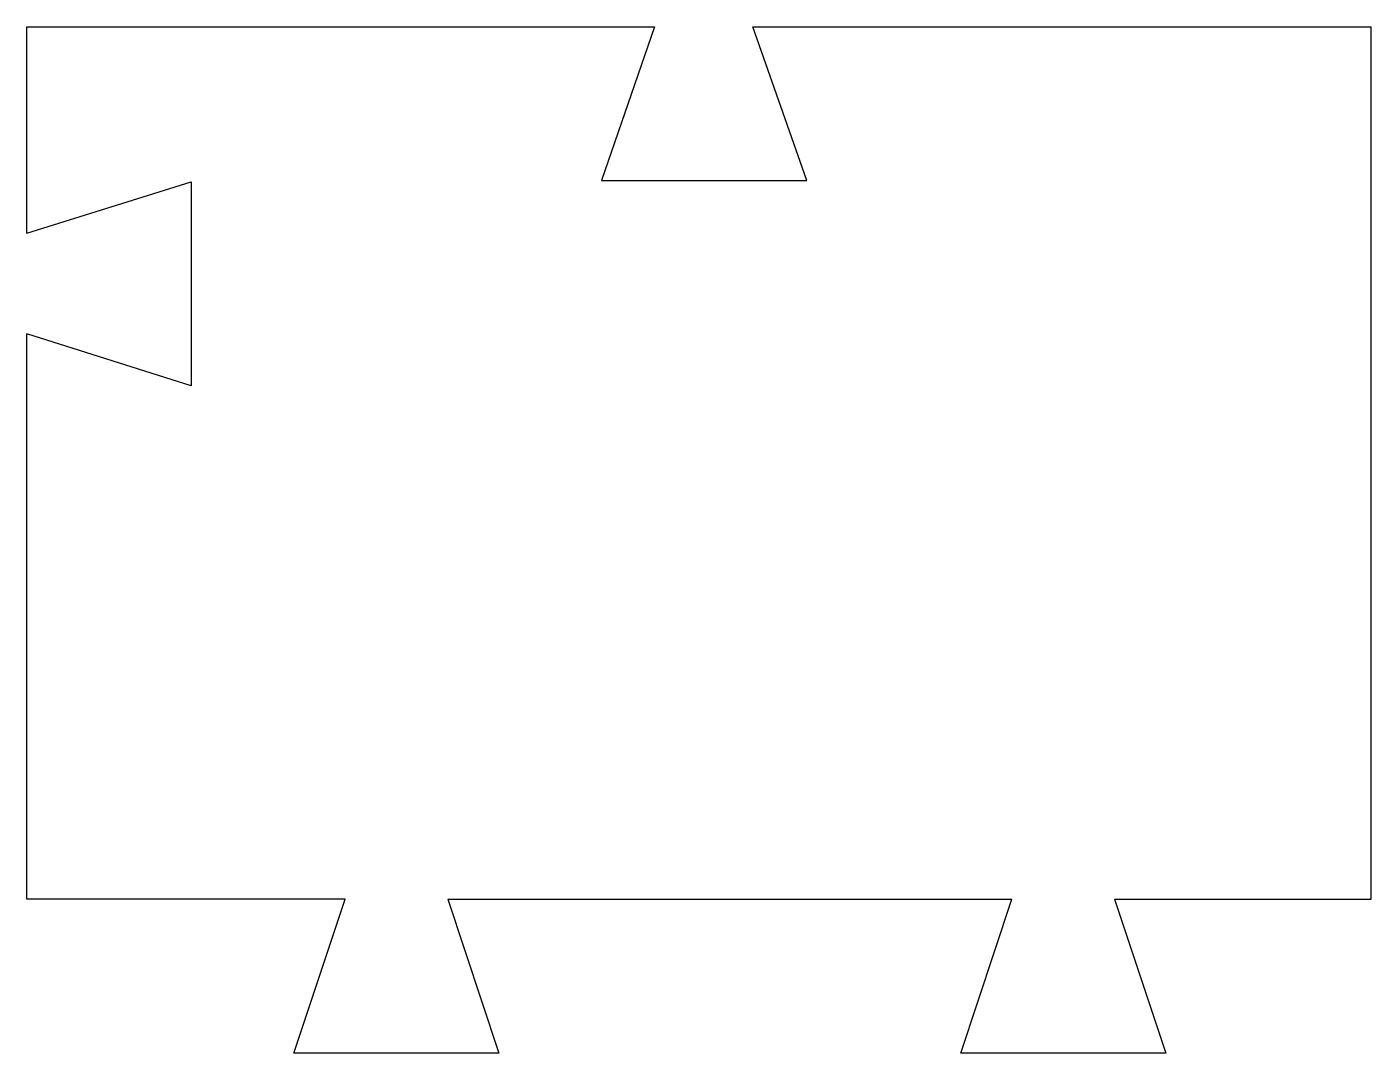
# Model space of a CAD drawing. Header units: centimetres. Extents: x 0 to 140, y -48 to 2.
# Drawn here: x 74.5 to 140, y -47.5 to 2.5 of the extents above; entities outside this region: 1.
import ezdxf

# ---------------------------------------------------------------- set-up
doc = ezdxf.new("R2010")
doc.units = ezdxf.units.CM
doc.header["$MEASUREMENT"] = 0
doc.layers.add('c311 v4_circuit v11', color=7, linetype='Continuous')

msp = doc.modelspace()

# ---------------------------------------------------------------- linework, layer by layer
at = {"layer": 'c311 v4_circuit v11'}
for p, q in [((74.495, -7.568), (74.495, 2.486)), ((74.495, 2.486), (105.08, 2.486)), ((105.08, 2.486), (102.5, -5)), ((112.5, -5), (109.872, 2.486)), ((109.872, 2.486), (140, 2.486)), ((140, -40), (140, 2.486)), ((74.495, -7.568), (82.5, -5.066)), ((82.5, -5.066), (82.5, -15)), ((102.5, -5), (112.5, -5)), ((74.495, -40), (74.495, -12.461)), ((82.5, -15), (74.495, -12.461)), ((90, -40), (74.495, -40)), ((87.5, -47.5), (90, -40)), ((95, -40), (122.5, -40)), ((95, -40), (97.5, -47.5)), ((120, -47.5), (122.5, -40)), ((127.5, -40), (140, -40)), ((127.5, -40), (130, -47.5)), ((127.5, -40), (130, -47.5)), ((97.5, -47.5), (87.5, -47.5)), ((130, -47.5), (120, -47.5))]:
    msp.add_line(p, q, dxfattribs=at)
msp.add_point((0, 0), dxfattribs=at)

doc.saveas('drawing.dxf')
